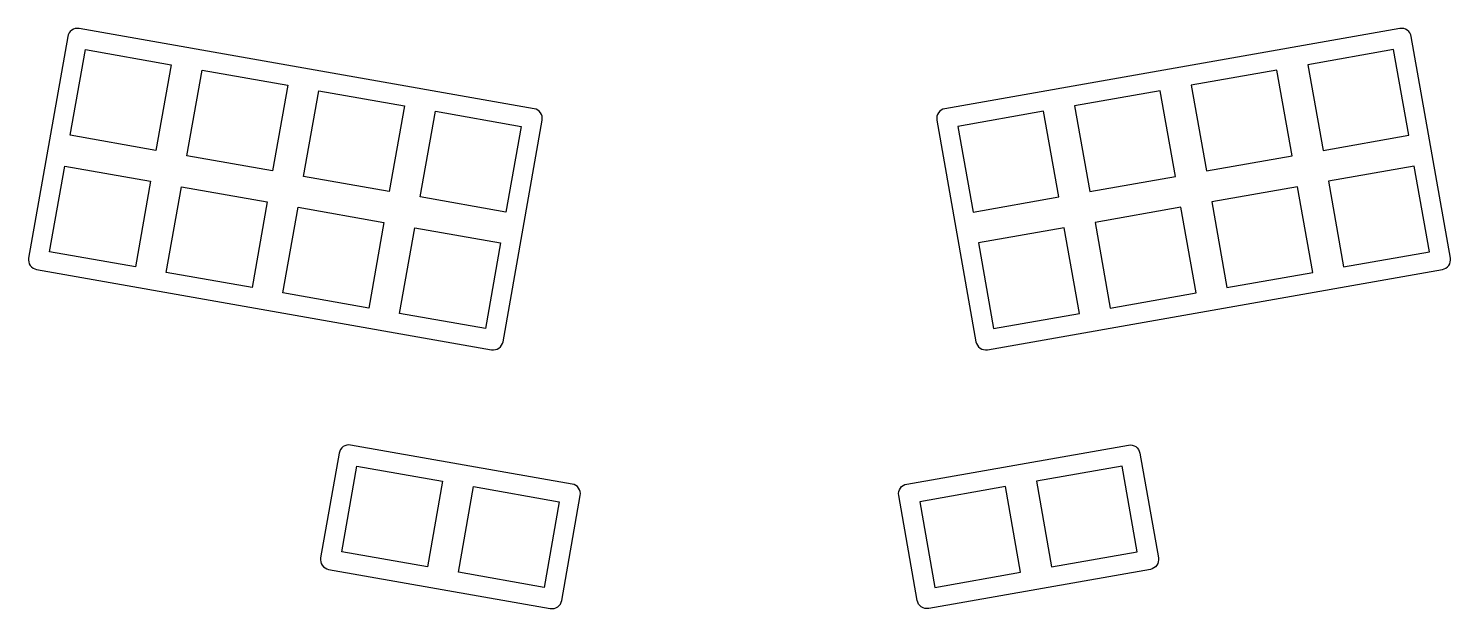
# Model space of a CAD drawing. Header units: inches. Extents: x -4.5 to 4.5, y -1.21 to 2.46.
import ezdxf

# ---------------------------------------------------------------- set-up
doc = ezdxf.new("R2010")
doc.units = ezdxf.units.IN
doc.header["$MEASUREMENT"] = 0
doc.layers.get('0').update_dxf_attribs({"linetype": 'CONTINUOUS'})

msp = doc.modelspace()

# ---------------------------------------------------------------- linework, layer by layer
for points in [[(-1.2494, 1.8822, 0.414214), (-1.3001, 1.9546), (-4.1807, 2.4625, 0.414214), (-4.2531, 2.4118), (-4.5006, 1.0085, 0.414214), (-4.4499, 0.9361), (-1.5693, 0.4281, 0.414214), (-1.4969, 0.4788)], [(1.3001, 1.9546, 0.414214), (1.2494, 1.8822), (1.4969, 0.4788, 0.414214), (1.5693, 0.4281), (4.4499, 0.9361, 0.414214), (4.5006, 1.0085), (4.2531, 2.4118, 0.414214), (4.1807, 2.4625)], [(-1.1977, -1.211, 0.414214), (-1.1253, -1.1603), (-1.0081, -0.4955, 0.414214), (-1.0588, -0.4231), (-2.4621, -0.1757, 0.414214), (-2.5345, -0.2264), (-2.6517, -0.8911, 0.414214), (-2.601, -0.9635)], [(1.1977, -1.211, -0.414214), (1.1253, -1.1603), (1.0081, -0.4955, -0.414214), (1.0588, -0.4231), (2.4621, -0.1757, -0.414214), (2.5345, -0.2264), (2.6517, -0.8911, -0.414214), (2.601, -0.9635)]]:
    msp.add_lwpolyline(points, format="xyb", close=True)
for points in [[(-4.1413, 2.3293), (-3.5985, 2.2335), (-3.6942, 1.6907), (-4.237, 1.7864), (-4.1413, 2.3293)], [(4.1413, 2.3293), (3.5985, 2.2335), (3.6942, 1.6907), (4.237, 1.7864), (4.1413, 2.3293)], [(-3.4027, 2.199), (-2.8599, 2.1033), (-2.9556, 1.5605), (-3.4984, 1.6562), (-3.4027, 2.199)], [(3.4027, 2.199), (2.8599, 2.1033), (2.9556, 1.5605), (3.4984, 1.6562), (3.4027, 2.199)], [(-2.6641, 2.0688), (-2.1213, 1.9731), (-2.217, 1.4303), (-2.7598, 1.526), (-2.6641, 2.0688)], [(2.6641, 2.0688), (2.1213, 1.9731), (2.217, 1.4303), (2.7598, 1.526), (2.6641, 2.0688)], [(-1.9255, 1.9385), (-1.3827, 1.8428), (-1.4784, 1.3), (-2.0212, 1.3957), (-1.9255, 1.9385)], [(1.9255, 1.9385), (1.3827, 1.8428), (1.4784, 1.3), (2.0212, 1.3957), (1.9255, 1.9385)], [(-4.2716, 1.5906), (-3.7288, 1.4949), (-3.8245, 0.9521), (-4.3673, 1.0478), (-4.2716, 1.5906)], [(4.2716, 1.5906), (3.7288, 1.4949), (3.8245, 0.9521), (4.3673, 1.0478), (4.2716, 1.5906)], [(-3.533, 1.4604), (-2.9902, 1.3647), (-3.0859, 0.8219), (-3.6287, 0.9176), (-3.533, 1.4604)], [(3.533, 1.4604), (2.9902, 1.3647), (3.0859, 0.8219), (3.6287, 0.9176), (3.533, 1.4604)], [(-2.7944, 1.3302), (-2.2516, 1.2345), (-2.3473, 0.6917), (-2.8901, 0.7874), (-2.7944, 1.3302)], [(2.7944, 1.3302), (2.2516, 1.2345), (2.3473, 0.6917), (2.8901, 0.7874), (2.7944, 1.3302)], [(-2.0558, 1.1999), (-1.5129, 1.1042), (-1.6087, 0.5614), (-2.1515, 0.6571), (-2.0558, 1.1999)], [(2.0558, 1.1999), (1.5129, 1.1042), (1.6087, 0.5614), (2.1515, 0.6571), (2.0558, 1.1999)]]:
    msp.add_lwpolyline(points)
for points in [[(-2.4227, -0.309), (-1.8799, -0.4047), (-1.9756, -0.9475), (-2.5184, -0.8518)], [(2.4227, -0.309), (1.8799, -0.4047), (1.9756, -0.9475), (2.5184, -0.8518)], [(-1.6841, -0.4392), (-1.1413, -0.5349), (-1.237, -1.0777), (-1.7798, -0.982)], [(1.6841, -0.4392), (1.1413, -0.5349), (1.237, -1.0777), (1.7798, -0.982)]]:
    msp.add_lwpolyline(points, close=True)

doc.saveas('drawing.dxf')
